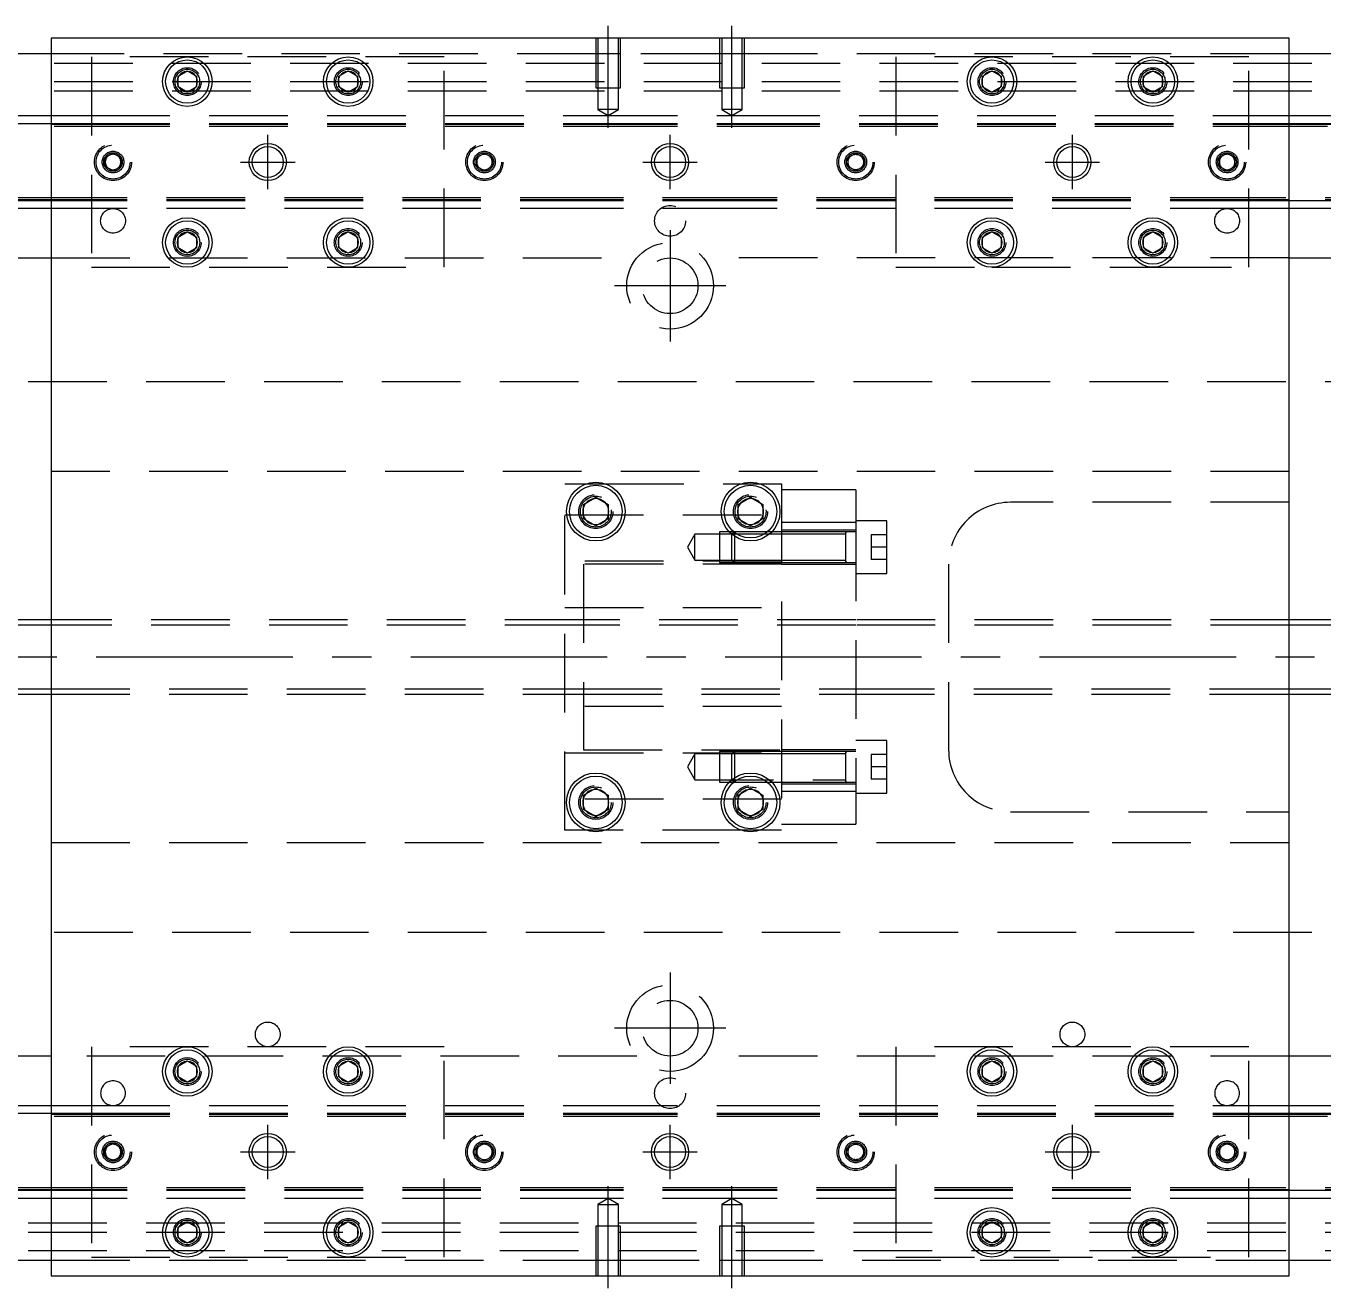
# Model space of a CAD drawing. Extents: x -12 to 731, y -279 to 102.
# Drawn here: x 185.9 to 395.5, y -102 to 102 of the extents above; entities that cross this region are included whole.
import ezdxf

# ---------------------------------------------------------------- set-up
doc = ezdxf.new("R2010")
doc.units = 0
doc.linetypes.add('CENTER', pattern=[50.8, 31.75, -6.35, 6.35, -6.35])
doc.linetypes.add('DASHED', pattern=[19.05, 12.7, -6.35])
doc.layers.get('0').update_dxf_attribs({"linetype": 'CONTINUOUS'})
doc.layers.add('CENTER', color=1, linetype='CENTER')

msp = doc.modelspace()

# ---------------------------------------------------------------- linework, layer by layer
at = {"color": 7, "linetype": 'CONTINUOUS'}
for p, q in [((390, 100), (190, 100)), ((190, 100), (190, -100)), ((390, -100), (390, 100)), ((190, 97.5), (0, 97.5)), ((580, 97.5), (390, 97.5)), ((210.5, 93.87), (212, 94.73)), ((212, 94.73), (213.5, 93.87)), ((236.5, 93.87), (238, 94.73)), ((238, 94.73), (239.5, 93.87)), ((340.5, 93.87), (342, 94.73)), ((342, 94.73), (343.5, 93.87)), ((366.5, 93.87), (368, 94.73)), ((368, 94.73), (369.5, 93.87)), ((210.5, 92.13), (210.5, 93.87)), ((213.5, 93.87), (213.5, 92.13)), ((236.5, 92.13), (236.5, 93.87)), ((239.5, 93.87), (239.5, 92.13)), ((340.5, 92.13), (340.5, 93.87)), ((343.5, 93.87), (343.5, 92.13)), ((366.5, 92.13), (366.5, 93.87)), ((369.5, 93.87), (369.5, 92.13)), ((212, 91.27), (210.5, 92.13)), ((213.5, 92.13), (212, 91.27)), ((238, 91.27), (236.5, 92.13)), ((239.5, 92.13), (238, 91.27)), ((342, 91.27), (340.5, 92.13)), ((343.5, 92.13), (342, 91.27)), ((368, 91.27), (366.5, 92.13)), ((369.5, 92.13), (368, 91.27)), ((0, 87.5), (190, 87.5)), ((0, 86.25), (190, 86.25)), ((390, 87.5), (580, 87.5)), ((390, 86.25), (580, 86.25)), ((190, 73.75), (0, 73.75)), ((580, 73.75), (390, 73.75)), ((190, 72.5), (0, 72.5)), ((580, 72.5), (390, 72.5)), ((210.5, 67.87), (212, 68.73)), ((210.5, 66.13), (210.5, 67.87)), ((212, 68.73), (213.5, 67.87)), ((213.5, 67.87), (213.5, 66.13)), ((236.5, 67.87), (238, 68.73)), ((236.5, 66.13), (236.5, 67.87)), ((238, 68.73), (239.5, 67.87)), ((239.5, 67.87), (239.5, 66.13)), ((340.5, 67.87), (342, 68.73)), ((340.5, 66.13), (340.5, 67.87)), ((342, 68.73), (343.5, 67.87)), ((343.5, 67.87), (343.5, 66.13)), ((366.5, 67.87), (368, 68.73)), ((366.5, 66.13), (366.5, 67.87)), ((368, 68.73), (369.5, 67.87)), ((369.5, 67.87), (369.5, 66.13)), ((212, 65.27), (210.5, 66.13)), ((213.5, 66.13), (212, 65.27)), ((238, 65.27), (236.5, 66.13)), ((239.5, 66.13), (238, 65.27)), ((342, 65.27), (340.5, 66.13)), ((343.5, 66.13), (342, 65.27)), ((368, 65.27), (366.5, 66.13)), ((369.5, 66.13), (368, 65.27)), ((175.36, 64.5), (190, 64.5)), ((390, 64.5), (404.64, 64.5)), ((276, 24.65), (278, 25.81)), ((278, 25.81), (280, 24.65)), ((301, 24.65), (303, 25.81)), ((303, 25.81), (305, 24.65)), ((276, 22.35), (276, 24.65)), ((280, 24.65), (280, 22.35)), ((301, 22.35), (301, 24.65)), ((305, 24.65), (305, 22.35)), ((278, 21.19), (276, 22.35)), ((280, 22.35), (278, 21.19)), ((303, 21.19), (301, 22.35)), ((305, 22.35), (303, 21.19)), ((190, 6), (60.5, 6)), ((525, 6), (390, 6)), ((60.5, -6), (190, -6)), ((390, -6), (525, -6)), ((276, -22.35), (278, -21.19)), ((276, -24.65), (276, -22.35)), ((278, -21.19), (280, -22.35)), ((280, -22.35), (280, -24.65)), ((301, -22.35), (303, -21.19)), ((301, -24.65), (301, -22.35)), ((303, -21.19), (305, -22.35)), ((305, -22.35), (305, -24.65)), ((278, -25.81), (276, -24.65)), ((280, -24.65), (278, -25.81)), ((303, -25.81), (301, -24.65)), ((305, -24.65), (303, -25.81)), ((190, -64.5), (175.36, -64.5)), ((404.64, -64.5), (390, -64.5)), ((210.5, -66.13), (212, -65.27)), ((210.5, -67.87), (210.5, -66.13)), ((212, -65.27), (213.5, -66.13)), ((213.5, -66.13), (213.5, -67.87)), ((236.5, -66.13), (238, -65.27)), ((236.5, -67.87), (236.5, -66.13)), ((238, -65.27), (239.5, -66.13)), ((239.5, -66.13), (239.5, -67.87)), ((340.5, -66.13), (342, -65.27)), ((340.5, -67.87), (340.5, -66.13)), ((342, -65.27), (343.5, -66.13)), ((343.5, -66.13), (343.5, -67.87)), ((366.5, -66.13), (368, -65.27)), ((366.5, -67.87), (366.5, -66.13)), ((368, -65.27), (369.5, -66.13)), ((369.5, -66.13), (369.5, -67.87)), ((212, -68.73), (210.5, -67.87)), ((213.5, -67.87), (212, -68.73)), ((238, -68.73), (236.5, -67.87)), ((239.5, -67.87), (238, -68.73)), ((342, -68.73), (340.5, -67.87)), ((343.5, -67.87), (342, -68.73)), ((368, -68.73), (366.5, -67.87)), ((369.5, -67.87), (368, -68.73)), ((0, -72.5), (190, -72.5)), ((390, -72.5), (580, -72.5)), ((0, -73.75), (190, -73.75)), ((390, -73.75), (580, -73.75)), ((190, -86.25), (0, -86.25)), ((190, -87.5), (0, -87.5)), ((580, -86.25), (390, -86.25)), ((580, -87.5), (390, -87.5)), ((210.5, -92.13), (212, -91.27)), ((210.5, -93.87), (210.5, -92.13)), ((212, -91.27), (213.5, -92.13)), ((213.5, -92.13), (213.5, -93.87)), ((236.5, -92.13), (238, -91.27)), ((236.5, -93.87), (236.5, -92.13)), ((238, -91.27), (239.5, -92.13)), ((239.5, -92.13), (239.5, -93.87)), ((340.5, -92.13), (342, -91.27)), ((340.5, -93.87), (340.5, -92.13)), ((342, -91.27), (343.5, -92.13)), ((343.5, -92.13), (343.5, -93.87)), ((366.5, -92.13), (368, -91.27)), ((366.5, -93.87), (366.5, -92.13)), ((368, -91.27), (369.5, -92.13)), ((369.5, -92.13), (369.5, -93.87)), ((212, -94.73), (210.5, -93.87)), ((213.5, -93.87), (212, -94.73)), ((238, -94.73), (236.5, -93.87)), ((239.5, -93.87), (238, -94.73)), ((342, -94.73), (340.5, -93.87)), ((343.5, -93.87), (342, -94.73)), ((368, -94.73), (366.5, -93.87)), ((369.5, -93.87), (368, -94.73)), ((0, -97.5), (190, -97.5)), ((390, -97.5), (580, -97.5)), ((190, -100), (390, -100))]:
    msp.add_line(p, q, dxfattribs=at)
at = {"color": 3, "linetype": 'DASHED'}
for p, q in [((278, 100), (278, 92)), ((278.35, 100), (278.35, 92)), ((281.65, 92), (281.65, 100)), ((282, 92), (282, 100)), ((298, 100), (298, 92)), ((298.35, 100), (298.35, 92)), ((301.65, 92), (301.65, 100)), ((302, 92), (302, 100)), ((278, 97.5), (190, 97.5)), ((196.5, 97), (196.5, 63)), ((253.5, 97), (196.5, 97)), ((253.5, 63), (253.5, 97)), ((282, 97.5), (278, 97.5)), ((298, 97.5), (282, 97.5)), ((302, 97.5), (298, 97.5)), ((390, 97.5), (302, 97.5)), ((383.5, 97), (326.5, 97)), ((326.5, 97), (326.5, 63)), ((383.5, 63), (383.5, 97)), ((0, 96), (580, 96)), ((0, 93), (580, 93)), ((210, 93), (210.03, 93.35)), ((239.97, 93.33), (240, 93)), ((343.97, 93.33), (344, 93)), ((366, 93), (366.03, 93.35)), ((0, 91.5), (580, 91.5)), ((278, 92), (282, 92)), ((278.35, 92), (278.35, 88.5)), ((281.65, 88.5), (281.65, 92)), ((298, 92), (302, 92)), ((298.35, 92), (298.35, 88.5)), ((301.65, 88.5), (301.65, 92)), ((281.65, 88.5), (278.35, 88.5)), ((278.35, 88.5), (280, 87.55)), ((280, 87.55), (281.65, 88.5)), ((301.65, 88.5), (298.35, 88.5)), ((298.35, 88.5), (300, 87.55)), ((300, 87.55), (301.65, 88.5)), ((0, 86.11), (190, 86.11)), ((0, 86.1), (196.5, 86.1)), ((190, 87.5), (196.5, 87.5)), ((190, 86.25), (196.5, 86.25)), ((190, 86.11), (196.5, 86.11)), ((196.5, 87.5), (278.5, 87.5)), ((196.5, 86.25), (278.5, 86.25)), ((196.5, 86.11), (278.5, 86.11)), ((196.5, 86.1), (278.5, 86.1)), ((196.5, 86.1), (278.5, 86.1)), ((278.5, 87.5), (301.5, 87.5)), ((278.5, 86.25), (301.5, 86.25)), ((278.5, 86.11), (301.5, 86.11)), ((278.5, 86.1), (301.5, 86.1)), ((301.5, 87.5), (383.5, 87.5)), ((301.5, 86.25), (383.5, 86.25)), ((301.5, 86.11), (383.5, 86.11)), ((301.5, 86.1), (383.5, 86.1)), ((301.5, 86.1), (383.5, 86.1)), ((383.5, 87.5), (390, 87.5)), ((383.5, 86.25), (390, 86.25)), ((383.5, 86.11), (390, 86.11)), ((383.5, 86.1), (580, 86.1)), ((390, 86.11), (580, 86.11)), ((0, 85.8), (196.5, 85.8)), ((196.5, 85.8), (278.5, 85.8)), ((196.5, 85.8), (278.5, 85.8)), ((278.5, 85.8), (301.5, 85.8)), ((301.5, 85.8), (383.5, 85.8)), ((301.5, 85.8), (383.5, 85.8)), ((383.5, 85.8), (580, 85.8)), ((198.75, 80.72), (200, 81.44)), ((198.75, 79.28), (198.75, 80.72)), ((200, 81.44), (201.25, 80.72)), ((201.25, 80.72), (201.25, 79.28)), ((201.48, 80.26), (201.5, 80)), ((258.75, 80.72), (260, 81.44)), ((258.75, 79.28), (258.75, 80.72)), ((260, 81.44), (261.25, 80.72)), ((261.25, 80.72), (261.25, 79.28)), ((261.48, 80.26), (261.5, 80)), ((318.5, 80), (318.52, 80.25)), ((318.75, 80.72), (320, 81.44)), ((318.75, 79.28), (318.75, 80.72)), ((320, 81.44), (321.25, 80.72)), ((321.25, 80.72), (321.25, 79.28)), ((378.5, 80), (378.52, 80.22)), ((378.75, 80.72), (380, 81.44)), ((378.75, 79.28), (378.75, 80.72)), ((380, 81.44), (381.25, 80.72)), ((381.25, 80.72), (381.25, 79.28)), ((200, 78.56), (198.75, 79.28)), ((201.25, 79.28), (200, 78.56)), ((260, 78.56), (258.75, 79.28)), ((261.25, 79.28), (260, 78.56)), ((320, 78.56), (318.75, 79.28)), ((321.25, 79.28), (320, 78.56)), ((380, 78.56), (378.75, 79.28)), ((381.25, 79.28), (380, 78.56)), ((196.5, 74.2), (0, 74.2)), ((196.5, 73.9), (0, 73.9)), ((190, 73.89), (0, 73.89)), ((196.5, 73.89), (190, 73.89)), ((196.5, 73.75), (190, 73.75)), ((278.5, 74.2), (196.5, 74.2)), ((278.5, 73.9), (196.5, 73.9)), ((278.5, 73.89), (196.5, 73.89)), ((278.5, 73.75), (196.5, 73.75)), ((301.5, 74.2), (278.5, 74.2)), ((301.5, 73.9), (278.5, 73.9)), ((301.5, 73.89), (278.5, 73.89)), ((301.5, 73.75), (278.5, 73.75)), ((383.5, 74.2), (301.5, 74.2)), ((383.5, 73.9), (301.5, 73.9)), ((383.5, 73.89), (301.5, 73.89)), ((383.5, 73.75), (301.5, 73.75)), ((580, 74.2), (383.5, 74.2)), ((580, 73.9), (383.5, 73.9)), ((390, 73.89), (383.5, 73.89)), ((390, 73.75), (383.5, 73.75)), ((580, 73.89), (390, 73.89)), ((196.5, 72.5), (190, 72.5)), ((278.5, 72.5), (196.5, 72.5)), ((301.5, 72.5), (278.5, 72.5)), ((383.5, 72.5), (301.5, 72.5)), ((390, 72.5), (383.5, 72.5)), ((213.97, 67.33), (214, 67)), ((236, 67), (236.02, 67.3)), ((343.97, 67.33), (344, 67)), ((369.97, 67.33), (370, 67)), ((190, 64.5), (284.64, 64.5)), ((196.5, 63), (253.5, 63)), ((390, 64.5), (295.36, 64.5)), ((326.5, 63), (342, 63)), ((342, 63), (368, 63)), ((368, 63), (383.5, 63)), ((580, 44.5), (0, 44.5)), ((390, 30), (190, 30)), ((273, 28), (276.48, 28)), ((273, -28), (273, 28)), ((276.48, 28), (279.52, 28)), ((279.52, 28), (301.48, 28)), ((301.48, 28), (304.52, 28)), ((304.52, 28), (308, 28)), ((308, 28), (308, -28)), ((320, 27), (308, 27)), ((320, 27), (320, 21.75)), ((280.48, 23.79), (280.5, 23.5)), ((305.48, 23.79), (305.5, 23.5)), ((390, 25), (345, 25)), ((273, 23), (308, 23)), ((320, 21.75), (308, 21.75)), ((325, 22), (320, 22)), ((320, 21.75), (320, -21.75)), ((325, 13.5), (325, 22)), ((294, 19.85), (292.79, 17.75)), ((294, 15.65), (294, 19.85)), ((298, 19.85), (294, 19.85)), ((298, 20.25), (298, 15.25)), ((299.53, 20.25), (298, 20.25)), ((300, 19.85), (298, 19.85)), ((300.26, 20.25), (299.53, 20.25)), ((300.34, 20.19), (300, 19.85)), ((300, 19.82), (300, 19.85)), ((300.82, 19.85), (300, 19.85)), ((300, 15.65), (300, 19.82)), ((300.4, 20.25), (300.26, 20.25)), ((300.4, 20.25), (300.34, 20.19)), ((300.4, 20.25), (300.4, 20.14)), ((305.74, 20.25), (300.4, 20.25)), ((305.74, 20.25), (300.4, 20.25)), ((300.4, 20.14), (300.4, 19.52)), ((300.4, 19.52), (300.4, 15.25)), ((305.18, 19.85), (300.82, 19.85)), ((306.04, 19.85), (305.18, 19.85)), ((306.47, 20.25), (305.74, 20.25)), ((308, 19.85), (306.04, 19.85)), ((308, 20.25), (306.47, 20.25)), ((308, 20.25), (306.47, 20.25)), ((320, 20.5), (308, 20.5)), ((318.4, 20.25), (308, 20.25)), ((318.4, 19.85), (308, 19.85)), ((320, 20.25), (318.39, 20.25)), ((318.4, 15.25), (318.4, 20.25)), ((318.4, 19.85), (318.4, 20.25)), ((318.4, 15.25), (318.4, 20.25)), ((318.4, 20), (318.4, 20.25)), ((318.4, 20.25), (318.4, 20)), ((318.4, 15.51), (318.4, 20)), ((318.4, 15.65), (318.4, 19.85)), ((322.5, 19.75), (322.5, 17.75)), ((325, 19.75), (322.5, 19.75)), ((292.79, 17.75), (294, 15.65)), ((322.5, 17.75), (322.5, 15.75)), ((325, 17.75), (322.5, 17.75)), ((308, 15.5), (273, 15.5)), ((276, 15), (276, -15)), ((308, 15), (276, 15)), ((294, 15.65), (298, 15.65)), ((298, 15.65), (300, 15.65)), ((298, 15.25), (300.4, 15.25)), ((300, 15.65), (308, 15.65)), ((300, 15.65), (300.4, 15.25)), ((300.4, 15.25), (308, 15.25)), ((308, 15.65), (318.4, 15.65)), ((308, 15.25), (318.4, 15.25)), ((308, 15), (320, 15)), ((318.39, 15.25), (320, 15.25)), ((318.4, 15.25), (318.4, 15.65)), ((318.4, 15.25), (318.4, 15.51)), ((318.4, 15.51), (318.4, 15.25)), ((325, 15.75), (322.5, 15.75)), ((335, 15), (335, -15)), ((320, 13.5), (325, 13.5)), ((273, 8), (308, 8)), ((276, 6), (190, 6)), ((276, 5.12), (190, 5.12)), ((320, 6), (276, 6)), ((320, 5.12), (276, 5.12)), ((390, 6), (320, 6)), ((390, 5.12), (320, 5.12)), ((190, -5.13), (276, -5.13)), ((190, -6), (276, -6)), ((276, -5.13), (320, -5.13)), ((276, -6), (320, -6)), ((320, -5.13), (390, -5.13)), ((320, -6), (390, -6)), ((308, -8), (273, -8)), ((325, -13.5), (320, -13.5)), ((325, -22), (325, -13.5)), ((273, -15.5), (308, -15.5)), ((276, -15), (308, -15)), ((294, -15.65), (292.79, -17.75)), ((294, -19.85), (294, -15.65)), ((298, -15.65), (294, -15.65)), ((298, -15.25), (298, -20.25)), ((300.4, -15.25), (298, -15.25)), ((300, -15.65), (298, -15.65)), ((300.4, -15.25), (300, -15.65)), ((300, -19.85), (300, -15.65)), ((308, -15.65), (300, -15.65)), ((300.4, -15.25), (300.4, -19.52)), ((308, -15.25), (300.4, -15.25)), ((308, -15.25), (300.4, -15.25)), ((320, -15), (308, -15)), ((318.4, -15.25), (308, -15.25)), ((318.4, -15.65), (308, -15.65)), ((320, -15.25), (318.39, -15.25)), ((318.4, -20.25), (318.4, -15.25)), ((318.4, -20.25), (318.4, -15.25)), ((318.4, -15.51), (318.4, -15.25)), ((318.4, -15.25), (318.4, -15.51)), ((318.4, -20), (318.4, -15.51)), ((322.5, -15.75), (322.5, -17.75)), ((325, -15.75), (322.5, -15.75)), ((292.79, -17.75), (294, -19.85)), ((322.5, -17.75), (322.5, -19.75)), ((325, -17.75), (322.5, -17.75)), ((294, -19.85), (318.4, -19.85)), ((298, -20.25), (299.53, -20.25)), ((299.53, -20.25), (300.26, -20.25)), ((300, -19.85), (300.34, -20.19)), ((300.26, -20.25), (300.4, -20.25)), ((300.34, -20.19), (300.4, -20.25)), ((300.4, -19.52), (300.4, -20.14)), ((300.4, -20.14), (300.4, -20.25)), ((300.4, -20.25), (305.74, -20.25)), ((305.74, -20.25), (306.47, -20.25)), ((306.47, -20.25), (308, -20.25)), ((306.47, -20.25), (308, -20.25)), ((308, -20.25), (318.4, -20.25)), ((308, -20.5), (320, -20.5)), ((318.39, -20.25), (320, -20.25)), ((318.4, -20.25), (318.4, -20)), ((318.4, -20), (318.4, -20.25)), ((318.4, -20.25), (318.4, -20.25)), ((325, -19.75), (322.5, -19.75)), ((308, -23), (273, -23)), ((320, -21.75), (308, -21.75)), ((320, -21.75), (308, -21.75)), ((320, -21.75), (320, -27)), ((320, -22), (325, -22)), ((275.5, -23.5), (275.52, -23.2)), ((300.5, -23.5), (300.52, -23.2)), ((345, -25), (390, -25)), ((308, -27), (320, -27)), ((276.48, -28), (273, -28)), ((279.52, -28), (276.48, -28)), ((301.48, -28), (279.52, -28)), ((304.52, -28), (301.48, -28)), ((308, -28), (304.52, -28)), ((190, -30), (390, -30)), ((0, -44.5), (580, -44.5)), ((284.64, -64.5), (190, -64.5)), ((253.5, -63), (196.5, -63)), ((196.5, -63), (196.5, -97)), ((253.5, -97), (253.5, -63)), ((390, -64.5), (295.36, -64.5)), ((326.5, -63), (326.5, -97)), ((383.5, -63), (326.5, -63)), ((383.5, -97), (383.5, -63)), ((210, -67), (210.03, -66.65)), ((239.97, -66.67), (240, -67)), ((340, -67), (340.02, -66.7)), ((366, -67), (366.03, -66.65)), ((190, -72.5), (196.5, -72.5)), ((196.5, -72.5), (278.5, -72.5)), ((278.5, -72.5), (301.5, -72.5)), ((301.5, -72.5), (383.5, -72.5)), ((383.5, -72.5), (390, -72.5)), ((0, -73.89), (190, -73.89)), ((0, -73.9), (196.5, -73.9)), ((0, -74.2), (196.5, -74.2)), ((190, -73.75), (196.5, -73.75)), ((190, -73.89), (196.5, -73.89)), ((196.5, -73.75), (278.5, -73.75)), ((196.5, -73.89), (278.5, -73.89)), ((196.5, -73.9), (278.5, -73.9)), ((196.5, -74.2), (278.5, -74.2)), ((278.5, -73.75), (301.5, -73.75)), ((278.5, -73.89), (301.5, -73.89)), ((278.5, -73.9), (301.5, -73.9)), ((278.5, -74.2), (301.5, -74.2)), ((301.5, -73.75), (383.5, -73.75)), ((301.5, -73.89), (383.5, -73.89)), ((301.5, -73.9), (383.5, -73.9)), ((301.5, -74.2), (383.5, -74.2)), ((383.5, -73.75), (390, -73.75)), ((383.5, -73.89), (390, -73.89)), ((383.5, -73.9), (580, -73.9)), ((383.5, -74.2), (580, -74.2)), ((390, -73.89), (580, -73.89)), ((198.75, -79.28), (200, -78.56)), ((198.75, -80.72), (198.75, -79.28)), ((200, -78.56), (201.25, -79.28)), ((201.25, -79.28), (201.25, -80.72)), ((258.75, -79.28), (260, -78.56)), ((258.75, -80.72), (258.75, -79.28)), ((260, -78.56), (261.25, -79.28)), ((261.25, -79.28), (261.25, -80.72)), ((318.75, -79.28), (320, -78.56)), ((318.75, -80.72), (318.75, -79.28)), ((320, -78.56), (321.25, -79.28)), ((321.25, -79.28), (321.25, -80.72)), ((378.75, -79.28), (380, -78.56)), ((378.75, -80.72), (378.75, -79.28)), ((380, -78.56), (381.25, -79.28)), ((381.25, -79.28), (381.25, -80.72)), ((198.5, -80), (198.52, -79.78)), ((200, -81.44), (198.75, -80.72)), ((201.25, -80.72), (200, -81.44)), ((258.5, -80), (258.52, -79.78)), ((260, -81.44), (258.75, -80.72)), ((261.25, -80.72), (260, -81.44)), ((318.5, -80), (318.52, -79.75)), ((320, -81.44), (318.75, -80.72)), ((321.25, -80.72), (320, -81.44)), ((380, -81.44), (378.75, -80.72)), ((381.25, -80.72), (380, -81.44)), ((381.48, -79.74), (381.5, -80)), ((196.5, -85.8), (0, -85.8)), ((278.5, -85.8), (196.5, -85.8)), ((278.5, -85.8), (196.5, -85.8)), ((301.5, -85.8), (278.5, -85.8)), ((383.5, -85.8), (301.5, -85.8)), ((383.5, -85.8), (301.5, -85.8)), ((580, -85.8), (383.5, -85.8)), ((196.5, -86.1), (0, -86.1)), ((190, -86.11), (0, -86.11)), ((196.5, -86.11), (190, -86.11)), ((196.5, -86.25), (190, -86.25)), ((196.5, -87.5), (190, -87.5)), ((278.5, -86.1), (196.5, -86.1)), ((278.5, -86.1), (196.5, -86.1)), ((278.5, -86.11), (196.5, -86.11)), ((278.5, -86.25), (196.5, -86.25)), ((278.5, -87.5), (196.5, -87.5)), ((280, -87.55), (278.35, -88.5)), ((301.5, -86.1), (278.5, -86.1)), ((301.5, -86.11), (278.5, -86.11)), ((301.5, -86.25), (278.5, -86.25)), ((301.5, -87.5), (278.5, -87.5)), ((281.65, -88.5), (280, -87.55)), ((300, -87.55), (298.35, -88.5)), ((301.65, -88.5), (300, -87.55)), ((383.5, -86.1), (301.5, -86.1)), ((383.5, -86.1), (301.5, -86.1)), ((383.5, -86.11), (301.5, -86.11)), ((383.5, -86.25), (301.5, -86.25)), ((383.5, -87.5), (301.5, -87.5)), ((580, -86.1), (383.5, -86.1)), ((390, -86.11), (383.5, -86.11)), ((390, -86.25), (383.5, -86.25)), ((390, -87.5), (383.5, -87.5)), ((580, -86.11), (390, -86.11)), ((278.35, -88.5), (280, -88.5)), ((278.35, -88.5), (278.35, -92)), ((280, -88.5), (281.65, -88.5)), ((281.65, -92), (281.65, -88.5)), ((298.35, -88.5), (300, -88.5)), ((298.35, -88.5), (298.35, -92)), ((300, -88.5), (301.65, -88.5)), ((301.65, -92), (301.65, -88.5)), ((580, -91.5), (0, -91.5)), ((282, -92), (278, -92)), ((278, -92), (278, -100)), ((278.35, -92), (278.35, -100)), ((281.65, -100), (281.65, -92)), ((282, -100), (282, -92)), ((302, -92), (298, -92)), ((298, -92), (298, -100)), ((298.35, -92), (298.35, -100)), ((301.65, -100), (301.65, -92)), ((302, -100), (302, -92)), ((580, -93), (0, -93)), ((213.97, -92.67), (214, -93)), ((239.97, -92.67), (240, -93)), ((340, -93), (340.02, -92.7)), ((369.97, -92.67), (370, -93)), ((580, -96), (0, -96)), ((190, -97.5), (278, -97.5)), ((196.5, -97), (253.5, -97)), ((278, -97.5), (282, -97.5)), ((282, -97.5), (298, -97.5)), ((298, -97.5), (302, -97.5)), ((302, -97.5), (390, -97.5)), ((326.5, -97), (383.5, -97))]:
    msp.add_line(p, q, dxfattribs=at)
at = {"color": 3, "linetype": 'CONTINUOUS'}
for p, q in [((190, 5.12), (60.5, 5.12)), ((525, 5.12), (390, 5.12)), ((60.5, -5.13), (190, -5.13)), ((390, -5.13), (525, -5.13))]:
    msp.add_line(p, q, dxfattribs=at)
at = {"color": 7, "linetype": 'CONTINUOUS'}
for centre, radius in [((212, 93), 4), ((212, 93), 3.5), ((238, 93), 4), ((238, 93), 3.5), ((342, 93), 4), ((342, 93), 3.5), ((368, 93), 4), ((368, 93), 3.5), ((225, 80), 2.5), ((290, 80), 3), ((290, 80), 2.5), ((355, 80), 2.5), ((212, 67), 4), ((212, 67), 3.5), ((238, 67), 4), ((238, 67), 3.5), ((342, 67), 4), ((342, 67), 3.5), ((368, 67), 4), ((368, 67), 3.5), ((278, 23.5), 4.75), ((278, 23.5), 4.25), ((303, 23.5), 4.75), ((303, 23.5), 4.25), ((278, -23.5), 4.75), ((303, -23.5), 4.75), ((278, -23.5), 4.25), ((303, -23.5), 4.25), ((212, -67), 4), ((212, -67), 3.5), ((238, -67), 4), ((238, -67), 3.5), ((342, -67), 4), ((342, -67), 3.5), ((368, -67), 4), ((368, -67), 3.5), ((225, -80), 2.5), ((290, -80), 3), ((290, -80), 2.5), ((355, -80), 2.5), ((212, -93), 4), ((212, -93), 3.5), ((238, -93), 4), ((238, -93), 3.5), ((342, -93), 4), ((342, -93), 3.5), ((368, -93), 4), ((368, -93), 3.5)]:
    msp.add_circle(centre, radius, dxfattribs=at)
at = {"color": 3, "linetype": 'DASHED'}
for centre, radius in [((212, 93), 2.25), ((212, 93), 2), ((238, 93), 2.25), ((238, 93), 2), ((342, 93), 2.25), ((342, 93), 2), ((368, 93), 2.25), ((368, 93), 2), ((200, 80), 3), ((200, 80), 2.75), ((200, 80), 1.75), ((260, 80), 3), ((260, 80), 2.75), ((260, 80), 1.75), ((320, 80), 3), ((320, 80), 2.75), ((320, 80), 1.75), ((380, 80), 3), ((380, 80), 2.75), ((380, 80), 1.75), ((200, 80), 1.5), ((260, 80), 1.5), ((320, 80), 1.5), ((320, 80), 1.25), ((380, 80), 1.5), ((200, 70.5), 2), ((290, 70.5), 2.5), ((380, 70.5), 2), ((212, 67), 2.25), ((238, 67), 2.25), ((342, 67), 2.25), ((368, 67), 2.25), ((212, 67), 2), ((238, 67), 2), ((342, 67), 2), ((368, 67), 2), ((290, 60), 7), ((290, 60), 4.5), ((278, 23.5), 2.75), ((278, 23.5), 2.5), ((303, 23.5), 2.75), ((303, 23.5), 2.5), ((278, -23.5), 2.75), ((303, -23.5), 2.75), ((278, -23.5), 2.5), ((303, -23.5), 2.5), ((290, -60), 7), ((290, -60), 4.5), ((225, -61), 2), ((355, -61), 2), ((212, -67), 2.25), ((238, -67), 2.25), ((342, -67), 2.25), ((368, -67), 2.25), ((212, -67), 2), ((238, -67), 2), ((342, -67), 2), ((368, -67), 2), ((290, -70.5), 2.5), ((200, -80), 3), ((200, -80), 2.75), ((260, -80), 3), ((260, -80), 2.75), ((320, -80), 3), ((320, -80), 2.75), ((380, -80), 3), ((380, -80), 2.75), ((200, -80), 1.75), ((200, -80), 1.5), ((260, -80), 1.75), ((260, -80), 1.5), ((320, -80), 1.75), ((320, -80), 1.5), ((320, -80), 1.25), ((380, -80), 1.75), ((380, -80), 1.5), ((212, -93), 2.25), ((212, -93), 2), ((238, -93), 2.25), ((238, -93), 2), ((342, -93), 2.25), ((342, -93), 2), ((368, -93), 2.25), ((368, -93), 2)]:
    msp.add_circle(centre, radius, dxfattribs=at)
at = {"color": 3, "linetype": 'CONTINUOUS'}
for centre in [(225, 80), (355, 80), (225, -80), (355, -80)]:
    msp.add_circle(centre, 3, dxfattribs=at)
at = {"color": 7, "linetype": 'CONTINUOUS'}
for centre, radius, start, end in [((212, 93), 1.65, 95.38, 144.62), ((212, 93), 1.65, 84.62, 95.38), ((212, 93), 1.65, 35.38, 84.62), ((238, 93), 1.65, 95.38, 144.62), ((238, 93), 1.65, 84.62, 95.38), ((238, 93), 1.65, 35.38, 84.62), ((342, 93), 1.65, 95.38, 144.62), ((342, 93), 1.65, 84.62, 95.38), ((342, 93), 1.65, 35.38, 84.62), ((368, 93), 1.65, 95.38, 144.62), ((368, 93), 1.65, 84.62, 95.38), ((368, 93), 1.65, 35.38, 84.62), ((212, 93), 1.65, 155.38, 180), ((212, 93), 1.65, 180, 204.62), ((212, 93), 1.65, 144.62, 155.38), ((212, 93), 1.65, 204.62, 215.38), ((212, 93), 1.65, 24.62, 35.38), ((212, 93), 1.65, 324.62, 335.38), ((212, 93), 1.65, 335.38, 24.62), ((238, 93), 1.65, 155.38, 180), ((238, 93), 1.65, 180, 204.62), ((238, 93), 1.65, 144.62, 155.38), ((238, 93), 1.65, 204.62, 215.38), ((238, 93), 1.65, 24.62, 35.38), ((238, 93), 1.65, 324.62, 335.38), ((238, 93), 1.65, 335.38, 24.62), ((342, 93), 1.65, 155.38, 180), ((342, 93), 1.65, 180, 204.62), ((342, 93), 1.65, 144.62, 155.38), ((342, 93), 1.65, 204.62, 215.38), ((342, 93), 1.65, 24.62, 35.38), ((342, 93), 1.65, 324.62, 335.38), ((342, 93), 1.65, 335.38, 24.62), ((368, 93), 1.65, 155.38, 180), ((368, 93), 1.65, 180, 204.62), ((368, 93), 1.65, 144.62, 155.38), ((368, 93), 1.65, 204.62, 215.38), ((368, 93), 1.65, 24.62, 35.38), ((368, 93), 1.65, 324.62, 335.38), ((368, 93), 1.65, 335.38, 24.62), ((212, 93), 1.65, 215.38, 264.62), ((212, 93), 1.65, 264.62, 275.38), ((212, 93), 1.65, 275.38, 324.62), ((238, 93), 1.65, 215.38, 264.62), ((238, 93), 1.65, 264.62, 275.38), ((238, 93), 1.65, 275.38, 324.62), ((342, 93), 1.65, 215.38, 264.62), ((342, 93), 1.65, 264.62, 275.38), ((342, 93), 1.65, 275.38, 324.62), ((368, 93), 1.65, 215.38, 264.62), ((368, 93), 1.65, 264.62, 275.38), ((368, 93), 1.65, 275.38, 324.62), ((212, 67), 1.65, 155.38, 180), ((212, 67), 1.65, 144.62, 155.38), ((212, 67), 1.65, 95.38, 144.62), ((212, 67), 1.65, 84.62, 95.38), ((212, 67), 1.65, 35.38, 84.62), ((212, 67), 1.65, 24.62, 35.38), ((212, 67), 1.65, 335.38, 24.62), ((238, 67), 1.65, 155.38, 180), ((238, 67), 1.65, 144.62, 155.38), ((238, 67), 1.65, 95.38, 144.62), ((238, 67), 1.65, 84.62, 95.38), ((238, 67), 1.65, 35.38, 84.62), ((238, 67), 1.65, 24.62, 35.38), ((238, 67), 1.65, 335.38, 24.62), ((342, 67), 1.65, 155.38, 180), ((342, 67), 1.65, 144.62, 155.38), ((342, 67), 1.65, 95.38, 144.62), ((342, 67), 1.65, 84.62, 95.38), ((342, 67), 1.65, 35.38, 84.62), ((342, 67), 1.65, 24.62, 35.38), ((342, 67), 1.65, 335.38, 24.62), ((368, 67), 1.65, 155.38, 180), ((368, 67), 1.65, 144.62, 155.38), ((368, 67), 1.65, 95.38, 144.62), ((368, 67), 1.65, 84.62, 95.38), ((368, 67), 1.65, 35.38, 84.62), ((368, 67), 1.65, 24.62, 35.38), ((368, 67), 1.65, 335.38, 24.62), ((212, 67), 1.65, 180, 204.62), ((212, 67), 1.65, 204.62, 215.38), ((212, 67), 1.65, 215.38, 264.62), ((212, 67), 1.65, 264.62, 275.38), ((212, 67), 1.65, 275.38, 324.62), ((212, 67), 1.65, 324.62, 335.38), ((238, 67), 1.65, 180, 204.62), ((238, 67), 1.65, 204.62, 215.38), ((238, 67), 1.65, 215.38, 264.62), ((238, 67), 1.65, 264.62, 275.38), ((238, 67), 1.65, 275.38, 324.62), ((238, 67), 1.65, 324.62, 335.38), ((342, 67), 1.65, 180, 204.62), ((342, 67), 1.65, 204.62, 215.38), ((342, 67), 1.65, 215.38, 264.62), ((342, 67), 1.65, 264.62, 275.38), ((342, 67), 1.65, 275.38, 324.62), ((342, 67), 1.65, 324.62, 335.38), ((368, 67), 1.65, 180, 204.62), ((368, 67), 1.65, 204.62, 215.38), ((368, 67), 1.65, 215.38, 264.62), ((368, 67), 1.65, 264.62, 275.38), ((368, 67), 1.65, 275.38, 324.62), ((368, 67), 1.65, 324.62, 335.38), ((278, 23.5), 2.1, 102.2472, 137.7528), ((278, 23.5), 2.1, 77.7528, 102.2472), ((278, 23.5), 2.1, 42.2472, 77.7528), ((303, 23.5), 2.1, 102.2472, 137.7528), ((303, 23.5), 2.1, 77.7528, 102.2472), ((303, 23.5), 2.1, 42.2472, 77.7528), ((278, 23.5), 2.1, 162.2472, 180), ((278, 23.5), 2.1, 180, 197.7528), ((278, 23.5), 2.1, 137.7528, 162.2472), ((278, 23.5), 2.1, 17.7528, 42.2472), ((278, 23.5), 2.1, 342.2472, 17.7528), ((303, 23.5), 2.1, 162.2472, 180), ((303, 23.5), 2.1, 180, 197.7528), ((303, 23.5), 2.1, 137.7528, 162.2472), ((303, 23.5), 2.1, 17.7528, 42.2472), ((303, 23.5), 2.1, 342.2472, 17.7528), ((278, 23.5), 2.1, 197.7528, 222.2472), ((278, 23.5), 2.1, 222.2472, 257.7528), ((278, 23.5), 2.1, 257.7528, 282.2472), ((278, 23.5), 2.1, 282.2472, 317.7528), ((278, 23.5), 2.1, 317.7528, 342.2472), ((303, 23.5), 2.1, 197.7528, 222.2472), ((303, 23.5), 2.1, 222.2472, 257.7528), ((303, 23.5), 2.1, 257.7528, 282.2472), ((303, 23.5), 2.1, 282.2472, 317.7528), ((303, 23.5), 2.1, 317.7528, 342.2472), ((278, -23.5), 2.1, 162.2472, 180), ((278, -23.5), 2.1, 137.7528, 162.2472), ((278, -23.5), 2.1, 102.2472, 137.7528), ((278, -23.5), 2.1, 77.7528, 102.2472), ((278, -23.5), 2.1, 42.2472, 77.7528), ((278, -23.5), 2.1, 17.7528, 42.2472), ((278, -23.5), 2.1, 342.2472, 17.7528), ((303, -23.5), 2.1, 162.2472, 180), ((303, -23.5), 2.1, 137.7528, 162.2472), ((303, -23.5), 2.1, 102.2472, 137.7528), ((303, -23.5), 2.1, 77.7528, 102.2472), ((303, -23.5), 2.1, 42.2472, 77.7528), ((303, -23.5), 2.1, 17.7528, 42.2472), ((303, -23.5), 2.1, 342.2472, 17.7528), ((278, -23.5), 2.1, 180, 197.7528), ((278, -23.5), 2.1, 197.7528, 222.2472), ((278, -23.5), 2.1, 222.2472, 257.7528), ((278, -23.5), 2.1, 282.2472, 317.7528), ((278, -23.5), 2.1, 317.7528, 342.2472), ((303, -23.5), 2.1, 180, 197.7528), ((303, -23.5), 2.1, 197.7528, 222.2472), ((303, -23.5), 2.1, 222.2472, 257.7528), ((303, -23.5), 2.1, 282.2472, 317.7528), ((303, -23.5), 2.1, 317.7528, 342.2472), ((278, -23.5), 2.1, 257.7528, 282.2472), ((303, -23.5), 2.1, 257.7528, 282.2472), ((212, -67), 1.65, 155.38, 180), ((212, -67), 1.65, 180, 204.62), ((212, -67), 1.65, 144.62, 155.38), ((212, -67), 1.65, 95.38, 144.62), ((212, -67), 1.65, 84.62, 95.38), ((212, -67), 1.65, 35.38, 84.62), ((212, -67), 1.65, 24.62, 35.38), ((212, -67), 1.65, 335.38, 24.62), ((238, -67), 1.65, 155.38, 180), ((238, -67), 1.65, 180, 204.62), ((238, -67), 1.65, 144.62, 155.38), ((238, -67), 1.65, 95.38, 144.62), ((238, -67), 1.65, 84.62, 95.38), ((238, -67), 1.65, 35.38, 84.62), ((238, -67), 1.65, 24.62, 35.38), ((238, -67), 1.65, 335.38, 24.62), ((342, -67), 1.65, 155.38, 180), ((342, -67), 1.65, 180, 204.62), ((342, -67), 1.65, 144.62, 155.38), ((342, -67), 1.65, 95.38, 144.62), ((342, -67), 1.65, 84.62, 95.38), ((342, -67), 1.65, 35.38, 84.62), ((342, -67), 1.65, 24.62, 35.38), ((342, -67), 1.65, 335.38, 24.62), ((368, -67), 1.65, 155.38, 180), ((368, -67), 1.65, 180, 204.62), ((368, -67), 1.65, 144.62, 155.38), ((368, -67), 1.65, 95.38, 144.62), ((368, -67), 1.65, 84.62, 95.38), ((368, -67), 1.65, 35.38, 84.62), ((368, -67), 1.65, 24.62, 35.38), ((368, -67), 1.65, 335.38, 24.62), ((212, -67), 1.65, 204.62, 215.38), ((212, -67), 1.65, 215.38, 264.62), ((212, -67), 1.65, 264.62, 275.38), ((212, -67), 1.65, 275.38, 324.62), ((212, -67), 1.65, 324.62, 335.38), ((238, -67), 1.65, 204.62, 215.38), ((238, -67), 1.65, 215.38, 264.62), ((238, -67), 1.65, 264.62, 275.38), ((238, -67), 1.65, 275.38, 324.62), ((238, -67), 1.65, 324.62, 335.38), ((342, -67), 1.65, 204.62, 215.38), ((342, -67), 1.65, 215.38, 264.62), ((342, -67), 1.65, 264.62, 275.38), ((342, -67), 1.65, 275.38, 324.62), ((342, -67), 1.65, 324.62, 335.38), ((368, -67), 1.65, 204.62, 215.38), ((368, -67), 1.65, 215.38, 264.62), ((368, -67), 1.65, 264.62, 275.38), ((368, -67), 1.65, 275.38, 324.62), ((368, -67), 1.65, 324.62, 335.38), ((212, -93), 1.65, 144.62, 155.38), ((212, -93), 1.65, 95.38, 144.62), ((212, -93), 1.65, 84.62, 95.38), ((212, -93), 1.65, 35.38, 84.62), ((212, -93), 1.65, 24.62, 35.38), ((238, -93), 1.65, 144.62, 155.38), ((238, -93), 1.65, 95.38, 144.62), ((238, -93), 1.65, 84.62, 95.38), ((238, -93), 1.65, 35.38, 84.62), ((238, -93), 1.65, 24.62, 35.38), ((342, -93), 1.65, 144.62, 155.38), ((342, -93), 1.65, 95.38, 144.62), ((342, -93), 1.65, 84.62, 95.38), ((342, -93), 1.65, 35.38, 84.62), ((342, -93), 1.65, 24.62, 35.38), ((368, -93), 1.65, 144.62, 155.38), ((368, -93), 1.65, 95.38, 144.62), ((368, -93), 1.65, 84.62, 95.38), ((368, -93), 1.65, 35.38, 84.62), ((368, -93), 1.65, 24.62, 35.38), ((212, -93), 1.65, 155.38, 180), ((212, -93), 1.65, 180, 204.62), ((212, -93), 1.65, 204.62, 215.38), ((212, -93), 1.65, 215.38, 264.62), ((212, -93), 1.65, 275.38, 324.62), ((212, -93), 1.65, 324.62, 335.38), ((212, -93), 1.65, 335.38, 24.62), ((238, -93), 1.65, 155.38, 180), ((238, -93), 1.65, 180, 204.62), ((238, -93), 1.65, 204.62, 215.38), ((238, -93), 1.65, 215.38, 264.62), ((238, -93), 1.65, 275.38, 324.62), ((238, -93), 1.65, 324.62, 335.38), ((238, -93), 1.65, 335.38, 24.62), ((342, -93), 1.65, 155.38, 180), ((342, -93), 1.65, 180, 204.62), ((342, -93), 1.65, 204.62, 215.38), ((342, -93), 1.65, 215.38, 264.62), ((342, -93), 1.65, 275.38, 324.62), ((342, -93), 1.65, 324.62, 335.38), ((342, -93), 1.65, 335.38, 24.62), ((368, -93), 1.65, 155.38, 180), ((368, -93), 1.65, 180, 204.62), ((368, -93), 1.65, 204.62, 215.38), ((368, -93), 1.65, 215.38, 264.62), ((368, -93), 1.65, 275.38, 324.62), ((368, -93), 1.65, 324.62, 335.38), ((368, -93), 1.65, 335.38, 24.62), ((212, -93), 1.65, 264.62, 275.38), ((238, -93), 1.65, 264.62, 275.38), ((342, -93), 1.65, 264.62, 275.38), ((368, -93), 1.65, 264.62, 275.38)]:
    msp.add_arc(centre, radius, start, end, dxfattribs=at)
at = {"color": 3, "linetype": 'DASHED'}
for centre, radius, start, end in [((200, 80), 1.25, 120, 180), ((200, 80), 1.25, 180, 240), ((200, 80), 1.25, 60, 120), ((200, 80), 1.25, 0, 60), ((200, 80), 1.25, 300, 0), ((260, 80), 1.25, 300, 180), ((260, 80), 1.25, 180, 240), ((380, 80), 1.25, 120, 180), ((380, 80), 1.25, 180, 240), ((380, 80), 1.25, 60, 120), ((380, 80), 1.25, 0, 60), ((380, 80), 1.25, 300, 0), ((200, 80), 1.25, 240, 300), ((260, 80), 1.25, 240, 300), ((380, 80), 1.25, 240, 300), ((345, 15), 10, 90, 180), ((345, -15), 10, 180, 270), ((200, -70.5), 2, 90, 270), ((200, -70.5), 2, 270, 90), ((380, -70.5), 2, 90, 270), ((380, -70.5), 2, 270, 90), ((200, -80), 1.25, 120, 180), ((200, -80), 1.25, 60, 120), ((200, -80), 1.25, 0, 60), ((260, -80), 1.25, 120, 180), ((260, -80), 1.25, 180, 60), ((260, -80), 1.25, 60, 120), ((380, -80), 1.25, 120, 180), ((380, -80), 1.25, 60, 120), ((380, -80), 1.25, 0, 60), ((200, -80), 1.25, 180, 240), ((200, -80), 1.25, 240, 300), ((200, -80), 1.25, 300, 0), ((380, -80), 1.25, 180, 240), ((380, -80), 1.25, 240, 300), ((380, -80), 1.25, 300, 0)]:
    msp.add_arc(centre, radius, start, end, dxfattribs=at)
at = {"layer": 'CENTER', "color": 1, "linetype": 'CENTER'}
for p, q in [((280, 85.55), (280, 102)), ((300, 85.55), (300, 102)), ((225, 75.6), (225, 84.4)), ((290, 75.6), (290, 84.4)), ((355, 75.6), (355, 84.4)), ((220.6, 80), (229.4, 80)), ((285.6, 80), (294.4, 80)), ((350.6, 80), (359.4, 80)), ((290, 69), (290, 51)), ((299, 60), (281, 60)), ((635.44, 0), (-11.8, 0)), ((290, -51), (290, -69)), ((299, -60), (281, -60)), ((225, -84.4), (225, -75.6)), ((290, -84.4), (290, -75.6)), ((355, -84.4), (355, -75.6)), ((220.6, -80), (229.4, -80)), ((285.6, -80), (294.4, -80)), ((350.6, -80), (359.4, -80)), ((280, -102), (280, -85.55)), ((300, -102), (300, -85.55))]:
    msp.add_line(p, q, dxfattribs=at)

doc.saveas('drawing.dxf')
